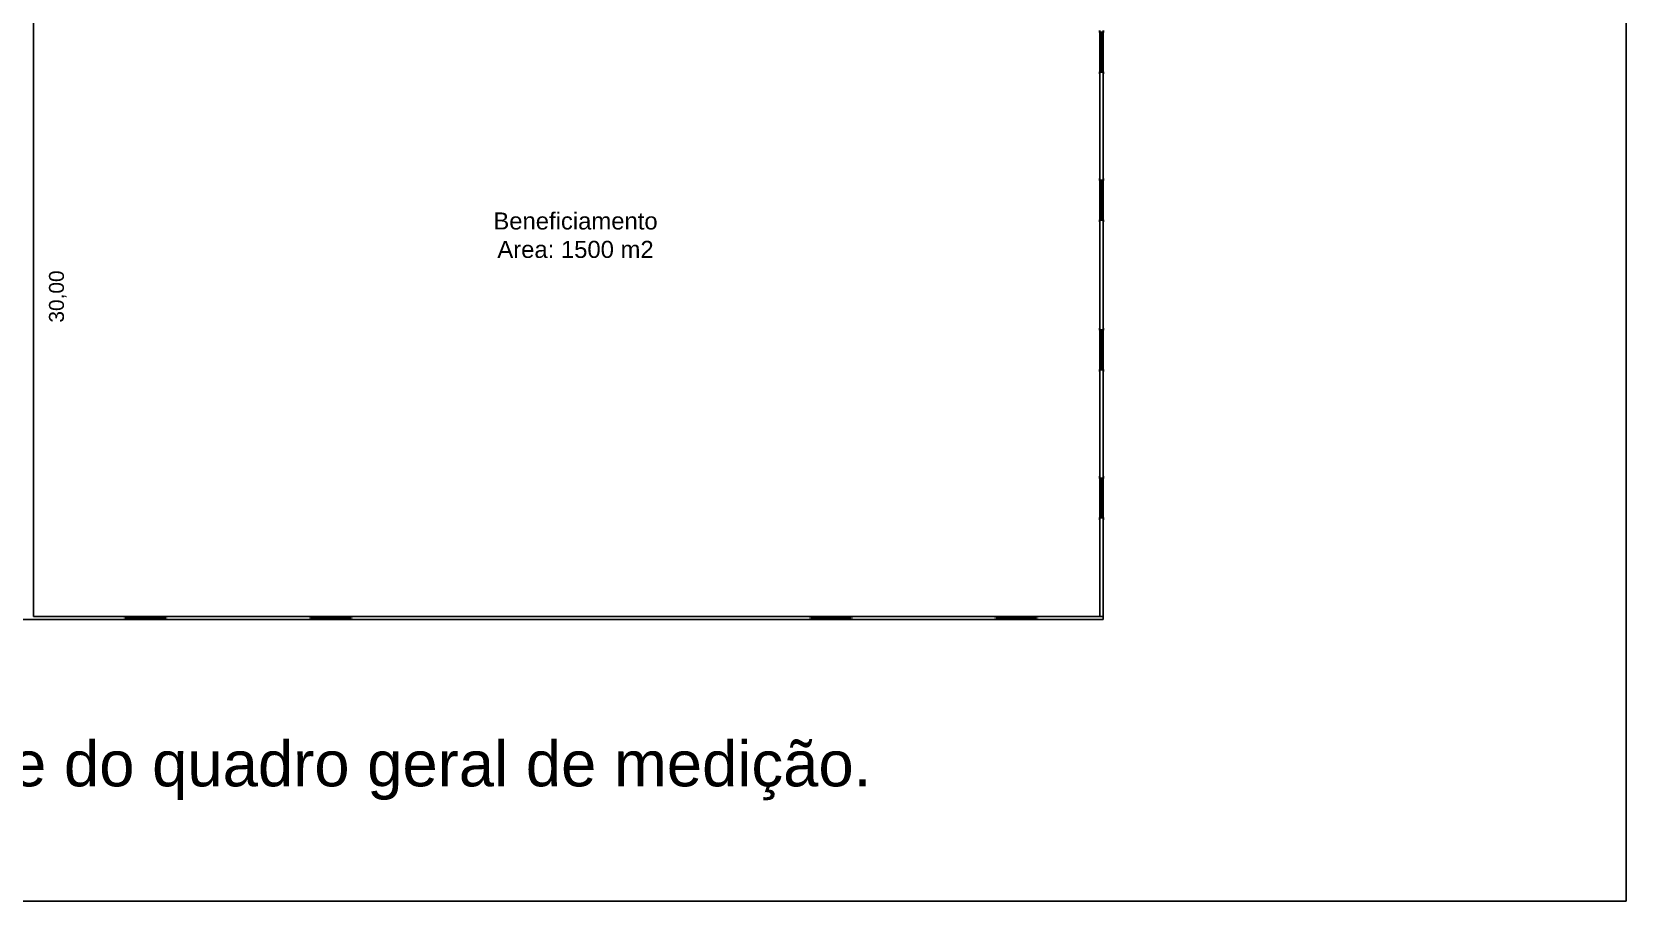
# Model space of a CAD drawing. Header units: millimetres. Extents: x 2943 to 3068, y 1960 to 2042.
# Drawn here: x 2993.1 to 3067.8, y 1960.2 to 2001 of the extents above; entities that cross this region are included whole.
import ezdxf

# ---------------------------------------------------------------- set-up
doc = ezdxf.new("R2010")
doc.units = ezdxf.units.MM
doc.styles.get("Standard").update_dxf_attribs({"font": 'arial.ttf'})
doc.dimstyles.new('cotas internas', dxfattribs={"dimtxt": 0.7, "dimasz": 2.5, "dimexe": 1.25, "dimexo": 0.625, "dimgap": 0.0625, "dimtad": 1, "dimzin": 1, "dimtxsty": 'Standard', "dimcen": 2.5, "dimse1": 1, "dimse2": 1, "dimsd1": 1, "dimsd2": 1, "dimadec": 0, "dimazin": 0, "dimtfac": 1, "dimtmove": 0, "dimatfit": 3, "dimfxl": 1, "dimarcsym": 0})

# ---------------------------------------------------------------- blocks, each defined once
blk = doc.blocks.new('*D31')
at = {"layer": 'Defpoints', "color": 0, "transparency": 16777216}
for p in [(2993.152, 2003.57), (2993.152, 1973.573), (2994.777, 1973.573)]:
    blk.add_point(p, dxfattribs=at)
at = {"color": 0, "transparency": 16777216, "insert": (2994.294, 1988.571), "char_height": 0.7, "attachment_point": 5, "rotation": 90}
blk.add_mtext('30,00', dxfattribs=at)

msp = doc.modelspace()

# ---------------------------------------------------------------- linework, layer by layer
for p, q in [((3067.83, 1960.226), (3067.83, 2042.064)), ((2993.152, 1973.573), (2993.152, 2003.57)), ((3043.154, 2000.947), (3043.152, 1999.109)), ((3043.201, 2000.928), (3043.199, 1999.561)), ((3043.258, 2000.928), (3043.255, 1999.561)), ((3043.304, 2000.947), (3043.304, 1999.109)), ((3043.152, 1999.009), (3043.152, 1994.069)), ((3043.199, 1999.128), (3043.199, 1999.561)), ((3043.255, 1999.128), (3043.255, 1999.561)), ((3043.302, 1999.009), (3043.302, 1994.069)), ((3043.154, 1994.006), (3043.152, 1992.169)), ((3043.201, 1993.987), (3043.199, 1992.62)), ((3043.258, 1993.987), (3043.255, 1992.62)), ((3043.304, 1994.006), (3043.302, 1992.169)), ((3043.199, 1992.187), (3043.199, 1992.62)), ((3043.255, 1992.187), (3043.255, 1992.62)), ((3043.152, 1992.069), (3043.152, 1987.05)), ((3043.302, 1992.069), (3043.302, 1987.05)), ((3043.154, 1986.987), (3043.152, 1985.15)), ((3043.201, 1986.969), (3043.199, 1985.602)), ((3043.258, 1986.969), (3043.255, 1985.602)), ((3043.302, 1985.15), (3043.304, 1986.987)), ((3043.199, 1985.169), (3043.199, 1985.602)), ((3043.255, 1985.169), (3043.255, 1985.602)), ((3043.152, 1985.05), (3043.152, 1980.109)), ((3043.302, 1985.05), (3043.302, 1980.109)), ((3043.154, 1980.047), (3043.152, 1978.209)), ((3043.201, 1980.028), (3043.199, 1978.661)), ((3043.258, 1980.028), (3043.255, 1978.661)), ((3043.304, 1980.047), (3043.302, 1978.209)), ((3043.152, 1978.109), (3043.152, 1973.573)), ((3043.199, 1978.228), (3043.199, 1978.661)), ((3043.255, 1978.228), (3043.255, 1978.661)), ((3043.302, 1978.109), (3043.302, 1973.423)), ((2993.152, 1973.573), (2997.384, 1973.573)), ((2997.484, 1973.575), (2999.322, 1973.573)), ((2997.503, 1973.528), (2998.87, 1973.526)), ((2997.503, 1973.472), (2998.87, 1973.469)), ((2999.303, 1973.526), (2998.87, 1973.526)), ((2999.303, 1973.469), (2998.87, 1973.469)), ((2999.384, 1973.573), (3006.075, 1973.573)), ((3006.175, 1973.575), (3008.012, 1973.573)), ((3006.193, 1973.528), (3007.561, 1973.526)), ((3006.193, 1973.472), (3007.561, 1973.469)), ((3007.994, 1973.526), (3007.561, 1973.526)), ((3007.994, 1973.469), (3007.561, 1973.469)), ((3008.075, 1973.573), (3029.53, 1973.573)), ((3029.63, 1973.575), (3031.468, 1973.573)), ((3029.649, 1973.528), (3031.016, 1973.526)), ((3029.649, 1973.472), (3031.016, 1973.469)), ((3031.449, 1973.526), (3031.016, 1973.526)), ((3031.449, 1973.469), (3031.016, 1973.469)), ((3031.53, 1973.573), (3038.221, 1973.573)), ((3038.321, 1973.575), (3040.158, 1973.573)), ((3038.339, 1973.528), (3039.707, 1973.526)), ((3038.339, 1973.472), (3039.707, 1973.469)), ((3040.14, 1973.526), (3039.707, 1973.526)), ((3040.14, 1973.469), (3039.707, 1973.469)), ((3040.221, 1973.573), (3043.302, 1973.573)), ((2988.264, 1973.423), (2993.152, 1973.423)), ((2993.152, 1973.423), (2997.384, 1973.423)), ((2997.384, 1973.425), (2997.384, 1973.423)), ((2999.322, 1973.423), (2997.484, 1973.423)), ((2999.384, 1973.423), (3006.075, 1973.423)), ((3006.075, 1973.425), (3006.075, 1973.423)), ((3008.012, 1973.423), (3006.175, 1973.423)), ((3008.075, 1973.423), (3029.53, 1973.423)), ((3029.53, 1973.425), (3029.53, 1973.423)), ((3031.468, 1973.423), (3029.63, 1973.423)), ((3031.53, 1973.423), (3038.221, 1973.423)), ((3038.221, 1973.425), (3038.221, 1973.423)), ((3040.158, 1973.423), (3038.321, 1973.423)), ((3040.221, 1973.423), (3043.302, 1973.423)), ((2942.837, 1960.226), (3067.83, 1960.226))]:
    msp.add_line(p, q)
at = {"lineweight": 30}
for points in [[(3043.304, 2001.047), (3043.304, 2000.947), (3043.154, 2000.947), (3043.154, 2001.047)], [(3043.152, 1999.009), (3043.152, 1999.109), (3043.302, 1999.109), (3043.302, 1999.009)], [(3043.304, 1994.106), (3043.304, 1994.006), (3043.154, 1994.006), (3043.154, 1994.106)], [(3043.152, 1992.069), (3043.152, 1992.169), (3043.302, 1992.169), (3043.302, 1992.069)], [(3043.304, 1987.087), (3043.304, 1986.987), (3043.154, 1986.987), (3043.154, 1987.087)], [(3043.152, 1985.05), (3043.152, 1985.15), (3043.302, 1985.15), (3043.302, 1985.05)], [(3043.304, 1980.147), (3043.304, 1980.047), (3043.154, 1980.047), (3043.154, 1980.147)], [(3043.152, 1978.109), (3043.152, 1978.209), (3043.302, 1978.209), (3043.302, 1978.109)], [(2997.384, 1973.575), (2997.484, 1973.575), (2997.484, 1973.425), (2997.384, 1973.425)], [(2999.422, 1973.423), (2999.322, 1973.423), (2999.322, 1973.573), (2999.422, 1973.573)], [(3006.075, 1973.575), (3006.175, 1973.575), (3006.175, 1973.425), (3006.075, 1973.425)], [(3008.112, 1973.423), (3008.012, 1973.423), (3008.012, 1973.573), (3008.112, 1973.573)], [(3029.53, 1973.575), (3029.63, 1973.575), (3029.63, 1973.425), (3029.53, 1973.425)], [(3031.568, 1973.423), (3031.468, 1973.423), (3031.468, 1973.573), (3031.568, 1973.573)], [(3038.221, 1973.575), (3038.321, 1973.575), (3038.321, 1973.425), (3038.221, 1973.425)], [(3040.258, 1973.423), (3040.158, 1973.423), (3040.158, 1973.573), (3040.258, 1973.573)]]:
    msp.add_lwpolyline(points, dxfattribs=at)
for points in [[(3043.154, 2000.947), (3043.304, 2000.947)], [(3043.224, 1999.561), (3043.226, 2000.932), (3043.233, 2000.932), (3043.23, 1999.561)], [(3043.302, 1999.109), (3043.152, 1999.109)], [(3043.23, 1999.561), (3043.23, 1999.124), (3043.224, 1999.124), (3043.224, 1999.561)], [(3043.154, 1994.006), (3043.304, 1994.006)], [(3043.224, 1992.62), (3043.226, 1993.991), (3043.233, 1993.991), (3043.23, 1992.62)], [(3043.302, 1992.169), (3043.152, 1992.169)], [(3043.23, 1992.62), (3043.23, 1992.184), (3043.224, 1992.184), (3043.224, 1992.62)], [(3043.154, 1986.987), (3043.304, 1986.987)], [(3043.224, 1985.602), (3043.226, 1986.972), (3043.233, 1986.972), (3043.23, 1985.602)], [(3043.23, 1985.602), (3043.23, 1985.165), (3043.224, 1985.165), (3043.224, 1985.602)], [(3043.302, 1985.15), (3043.152, 1985.15)], [(3043.154, 1980.047), (3043.304, 1980.047)], [(3043.224, 1978.661), (3043.226, 1980.032), (3043.233, 1980.032), (3043.23, 1978.661)], [(3043.302, 1978.209), (3043.152, 1978.209)], [(3043.23, 1978.661), (3043.23, 1978.224), (3043.224, 1978.224), (3043.224, 1978.661)], [(2997.484, 1973.425), (2997.484, 1973.575)], [(2998.87, 1973.494), (2997.499, 1973.497), (2997.499, 1973.503), (2998.87, 1973.501)], [(2998.87, 1973.501), (2999.307, 1973.501), (2999.307, 1973.494), (2998.87, 1973.494)], [(2999.322, 1973.573), (2999.322, 1973.423)], [(3006.175, 1973.425), (3006.175, 1973.575)], [(3007.561, 1973.494), (3006.19, 1973.497), (3006.19, 1973.503), (3007.561, 1973.501)], [(3007.561, 1973.501), (3007.997, 1973.501), (3007.997, 1973.494), (3007.561, 1973.494)], [(3008.012, 1973.573), (3008.012, 1973.423)], [(3029.63, 1973.425), (3029.63, 1973.575)], [(3031.016, 1973.494), (3029.645, 1973.497), (3029.645, 1973.503), (3031.016, 1973.501)], [(3031.016, 1973.501), (3031.453, 1973.501), (3031.453, 1973.494), (3031.016, 1973.494)], [(3031.468, 1973.573), (3031.468, 1973.423)], [(3038.321, 1973.425), (3038.321, 1973.575)], [(3039.707, 1973.494), (3038.336, 1973.497), (3038.336, 1973.503), (3039.707, 1973.501)], [(3039.707, 1973.501), (3040.143, 1973.501), (3040.143, 1973.494), (3039.707, 1973.494)], [(3040.158, 1973.573), (3040.158, 1973.423)]]:
    msp.add_lwpolyline(points)
for points in [[(3043.258, 2000.947), (3043.201, 2000.947), (3043.201, 2000.928, 0.414214), (3043.208, 2000.922), (3043.224, 2000.922, 0.414214), (3043.226, 2000.924), (3043.226, 2000.932), (3043.233, 2000.932), (3043.233, 2000.924, 0.414214), (3043.235, 2000.922), (3043.251, 2000.922, 0.414214), (3043.258, 2000.928), (3043.258, 2000.928)], [(3043.199, 1999.109), (3043.255, 1999.109), (3043.255, 1999.128, 0.414214), (3043.249, 1999.134), (3043.233, 1999.134, 0.414214), (3043.23, 1999.132), (3043.23, 1999.124), (3043.224, 1999.124), (3043.224, 1999.132, 0.414214), (3043.221, 1999.134), (3043.205, 1999.134, 0.414214), (3043.199, 1999.128), (3043.199, 1999.128)], [(3043.258, 1994.006), (3043.201, 1994.006), (3043.201, 1993.987, 0.414214), (3043.208, 1993.981), (3043.224, 1993.981, 0.414214), (3043.226, 1993.983), (3043.226, 1993.991), (3043.233, 1993.991), (3043.233, 1993.983, 0.414214), (3043.235, 1993.981), (3043.251, 1993.981, 0.414214), (3043.258, 1993.987), (3043.258, 1993.987)], [(3043.199, 1992.169), (3043.255, 1992.169), (3043.255, 1992.187, 0.414214), (3043.249, 1992.194), (3043.233, 1992.194, 0.414214), (3043.23, 1992.191), (3043.23, 1992.184), (3043.224, 1992.184), (3043.224, 1992.191, 0.414214), (3043.221, 1992.194), (3043.205, 1992.194, 0.414214), (3043.199, 1992.187), (3043.199, 1992.187)], [(3043.258, 1986.987), (3043.201, 1986.987), (3043.201, 1986.969, 0.414214), (3043.208, 1986.962), (3043.224, 1986.962, 0.414214), (3043.226, 1986.965), (3043.226, 1986.972), (3043.233, 1986.972), (3043.233, 1986.965, 0.414214), (3043.235, 1986.962), (3043.251, 1986.962, 0.414214), (3043.258, 1986.969), (3043.258, 1986.969)], [(3043.199, 1985.15), (3043.255, 1985.15), (3043.255, 1985.169, 0.414214), (3043.249, 1985.175), (3043.233, 1985.175, 0.414214), (3043.23, 1985.173), (3043.23, 1985.165), (3043.224, 1985.165), (3043.224, 1985.173, 0.414214), (3043.221, 1985.175), (3043.205, 1985.175, 0.414214), (3043.199, 1985.169), (3043.199, 1985.169)], [(3043.258, 1980.047), (3043.201, 1980.047), (3043.201, 1980.028, 0.414214), (3043.208, 1980.022), (3043.224, 1980.022, 0.414214), (3043.226, 1980.024), (3043.226, 1980.032), (3043.233, 1980.032), (3043.233, 1980.024, 0.414214), (3043.235, 1980.022), (3043.251, 1980.022, 0.414214), (3043.258, 1980.028), (3043.258, 1980.028)], [(3043.199, 1978.209), (3043.255, 1978.209), (3043.255, 1978.228, 0.414214), (3043.249, 1978.234), (3043.233, 1978.234, 0.414214), (3043.23, 1978.232), (3043.23, 1978.224), (3043.224, 1978.224), (3043.224, 1978.232, 0.414214), (3043.221, 1978.234), (3043.205, 1978.234, 0.414214), (3043.199, 1978.228), (3043.199, 1978.228)], [(2997.484, 1973.528), (2997.484, 1973.472), (2997.503, 1973.472, 0.414214), (2997.509, 1973.478), (2997.509, 1973.494, 0.414214), (2997.507, 1973.497), (2997.499, 1973.497), (2997.499, 1973.503), (2997.507, 1973.503, 0.414214), (2997.509, 1973.505), (2997.509, 1973.521, 0.414214), (2997.503, 1973.528), (2997.503, 1973.528)], [(2999.322, 1973.469), (2999.322, 1973.526), (2999.303, 1973.526, 0.414214), (2999.297, 1973.519), (2999.297, 1973.503, 0.414214), (2999.299, 1973.501), (2999.307, 1973.501), (2999.307, 1973.494), (2999.299, 1973.494, 0.414214), (2999.297, 1973.492), (2999.297, 1973.476, 0.414214), (2999.303, 1973.469), (2999.303, 1973.469)], [(3006.175, 1973.528), (3006.175, 1973.472), (3006.193, 1973.472, 0.414214), (3006.2, 1973.478), (3006.2, 1973.494, 0.414214), (3006.197, 1973.497), (3006.19, 1973.497), (3006.19, 1973.503), (3006.197, 1973.503, 0.414214), (3006.2, 1973.505), (3006.2, 1973.521, 0.414214), (3006.193, 1973.528), (3006.193, 1973.528)], [(3008.012, 1973.469), (3008.012, 1973.526), (3007.994, 1973.526, 0.414214), (3007.987, 1973.519), (3007.987, 1973.503, 0.414214), (3007.99, 1973.501), (3007.997, 1973.501), (3007.997, 1973.494), (3007.99, 1973.494, 0.414214), (3007.987, 1973.492), (3007.987, 1973.476, 0.414214), (3007.994, 1973.469), (3007.994, 1973.469)], [(3029.63, 1973.528), (3029.63, 1973.472), (3029.649, 1973.472, 0.414214), (3029.655, 1973.478), (3029.655, 1973.494, 0.414214), (3029.653, 1973.497), (3029.645, 1973.497), (3029.645, 1973.503), (3029.653, 1973.503, 0.414214), (3029.655, 1973.505), (3029.655, 1973.521, 0.414214), (3029.649, 1973.528), (3029.649, 1973.528)], [(3031.468, 1973.469), (3031.468, 1973.526), (3031.449, 1973.526, 0.414214), (3031.443, 1973.519), (3031.443, 1973.503, 0.414214), (3031.445, 1973.501), (3031.453, 1973.501), (3031.453, 1973.494), (3031.445, 1973.494, 0.414214), (3031.443, 1973.492), (3031.443, 1973.476, 0.414214), (3031.449, 1973.469), (3031.449, 1973.469)], [(3038.321, 1973.528), (3038.321, 1973.472), (3038.339, 1973.472, 0.414214), (3038.346, 1973.478), (3038.346, 1973.494, 0.414214), (3038.343, 1973.497), (3038.336, 1973.497), (3038.336, 1973.503), (3038.343, 1973.503, 0.414214), (3038.346, 1973.505), (3038.346, 1973.521, 0.414214), (3038.339, 1973.528), (3038.339, 1973.528)], [(3040.158, 1973.469), (3040.158, 1973.526), (3040.14, 1973.526, 0.414214), (3040.133, 1973.519), (3040.133, 1973.503, 0.414214), (3040.136, 1973.501), (3040.143, 1973.501), (3040.143, 1973.494), (3040.136, 1973.494, 0.414214), (3040.133, 1973.492), (3040.133, 1973.476, 0.414214), (3040.14, 1973.469), (3040.14, 1973.469)]]:
    msp.add_lwpolyline(points, format="xyb", close=True)

# ---------------------------------------------------------------- texts
at = {"attachment_point": 1}
for s, width, insert, char_height in [('\\pxqc;Beneficiamento\\PArea: 1500 m2', 11.2183, (3012.958, 1992.514), 0.8), ('Planta dos quadros de distribuição e do quadro geral de medição.\\PEscala 1:500', 96.41589, (2945.65, 1967.735), 2.1288)]:
    msp.add_mtext_dynamic_manual_height_columns(s, width=width, gutter_width=2.404, heights=[0], dxfattribs=dict(at, insert=insert, char_height=char_height))

# ---------------------------------------------------------------- dimensions: what is measured, and where the dimension line sits
dim = msp.add_linear_dim(base=(2994.777, 1973.573), p1=(2993.152, 2003.57), p2=(2993.152, 1973.573), angle=90, dimstyle='cotas internas')
dim.commit()
dim.dimension.update_dxf_attribs({"geometry": '*D31', "text_midpoint": (2994.294, 1988.571)})

doc.saveas('drawing.dxf')
